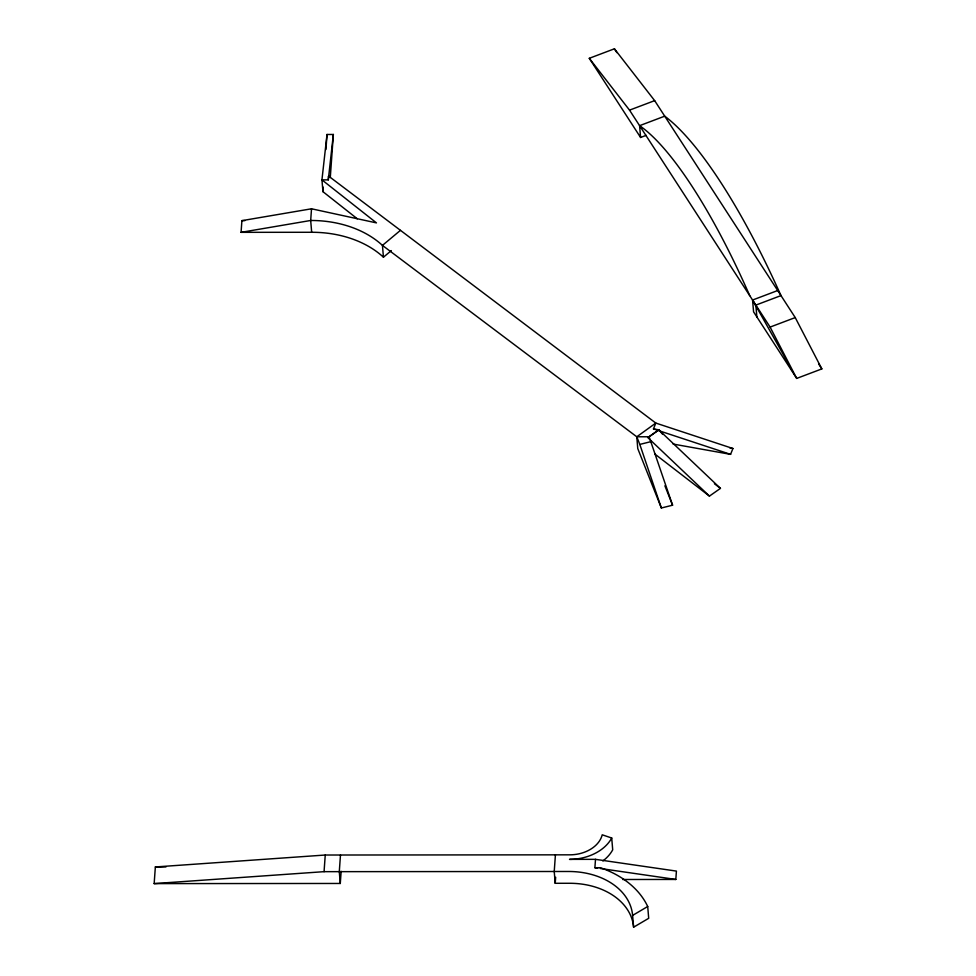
<?xml version="1.0" encoding="UTF-8"?>
<svg xmlns="http://www.w3.org/2000/svg" width="976" height="976" viewBox="0 0 976 976"><rect width="100%" height="100%" fill="white"/><g stroke="black" fill="none" stroke-linecap="round" stroke-linejoin="round"><path stroke-width="1.46" d="M341.149 871.348L340.282 883.463L154.159 883.609L155.355 866.956L325.252 855.025L569.825 854.83A31.317 22.863 -4.8 0 0 602.216 834.797L611.72 838.018L612.708 849.815A43.176 31.525 -4.8 0 1 602.875 860.954M391.315 250.6L383.446 257.2A96.38 70.37 -4.8 0 0 311.673 232.276L241.072 232.337L241.902 220.649L311.515 208.791L376.455 222.894L321.946 179.877L327.009 134.481L333.353 134.468L330.291 177.486M311.515 208.791L310.685 220.478L311.673 232.276M357.301 218.795L322.946 191.674L323.263 187.16M325.935 149.523L327.009 134.481M322.946 191.674L321.946 179.877L328.29 179.865L328.558 176.07L655.811 423.072L732.927 448.509L730.585 454.352L673.098 444.056M154.159 883.609L324.056 871.666L325.252 855.025M340.478 855.013L339.294 871.653L340.282 883.463M555.417 854.842L554.234 871.495L555.222 883.292L569.642 883.28A67.734 49.459 -4.8 0 1 633.607 927.2L648.698 918.306L647.71 906.509A98.088 71.614 -4.8 0 0 600.386 867.713L594.896 867.713L595.494 859.344L569.508 859.368A43.176 31.525 -4.8 0 0 611.72 838.018M555.222 883.292L555.661 877.241M622.651 879.498L675.819 879.449L676.417 871.092L595.494 859.344M328.29 179.865L333.353 134.468M656.189 429.806L653.469 428.903L655.811 423.072L636.779 436.784L637.767 448.582L661.35 507.996L672.574 505.202L649.113 436.772L636.779 436.784L382.446 245.391A96.38 70.37 -4.8 0 0 310.685 220.478L241.072 232.337M400.453 230.336L382.446 245.391L383.446 257.2M649.113 436.772L658.837 429.867L720.447 488.378L709.442 496.101L654.713 453.925M633.607 927.2L632.607 915.403L647.71 906.509M646.173 135.359L640.585 137.47L589.284 58.304L614.416 48.8L654.664 100.638L795.233 317.578L821.841 368.904L796.709 378.407L753.57 311.832L752.569 300.035L777.701 290.531M589.284 58.304L629.532 110.142L654.664 100.638M640.585 137.47L639.597 125.672L664.717 116.168A298.266 74.139 69.3 0 1 780.983 295.594L755.863 305.098L756.851 316.907M629.532 110.142L770.101 327.082L795.233 317.578M636.779 436.784L639.805 444.409L651.041 441.616M241.902 220.649L244.903 220.637M155.355 866.956L165.944 866.944M324.056 871.666L568.642 871.483A67.734 49.459 -4.8 0 1 632.607 915.403M594.896 867.713L597.678 868.115M675.819 879.449L600.46 868.518L600.386 867.713M653.469 428.903L658.837 429.867L662.68 434.357M729.938 447.972L732.927 448.509M730.585 454.352L658.91 430.709L658.837 429.867L647.832 437.602L709.442 496.101M714.42 483.742L720.447 488.378M614.416 48.8L616.893 52.631M818.583 363.889L821.841 368.904M752.642 300.815L755.924 305.891M752.886 300.51L796.709 378.407L770.101 327.082M664.888 485.804L672.574 505.202M639.805 444.409L661.35 507.996M328.558 176.07L328.631 176.851M639.597 125.672A269.047 66.88 69.3 0 1 749.714 295.618"/></g></svg>
